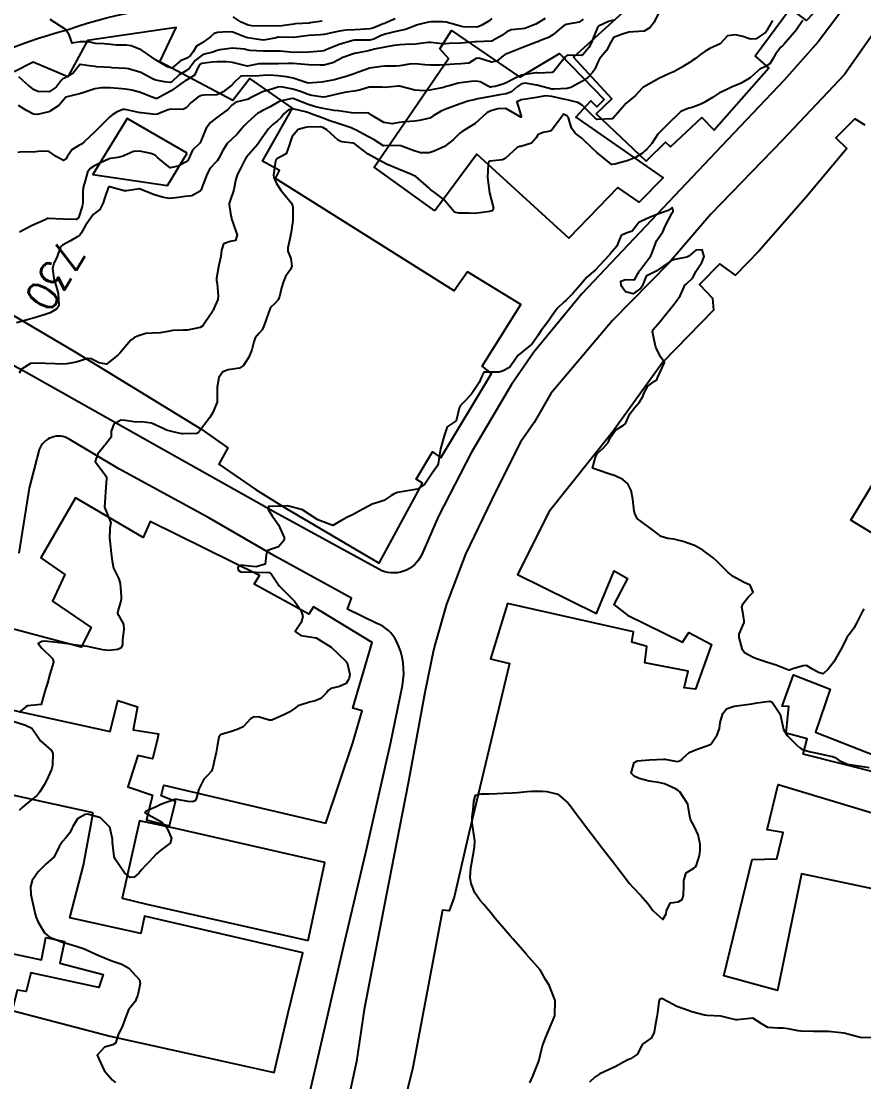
# Model space of a CAD drawing. Header units: metres. Extents: x 318500 to 325275, y 7408834 to 7428799.
# Drawn here: x 323290.4 to 323401, y 7419351.2 to 7419490.6 of the extents above; entities that cross this region are included whole.
import ezdxf
from ezdxf.enums import TextEntityAlignment as Align

# ---------------------------------------------------------------- set-up
doc = ezdxf.new("R2010")
doc.units = ezdxf.units.M
doc.header["$MEASUREMENT"] = 0
for name, color, linetype in [('Cotas', 45, 'Continuous'), ('Curvas de Nivel 1m', 11, 'Continuous'), ('Curvas de Nivel 5m', 15, 'Continuous'), ('Edificações', 30, 'Continuous'), ('Vias Primárias', 230, 'Continuous')]:
    doc.layers.add(name, color=color, linetype=linetype)
doc.styles.add('Style-STANDARD', font='STANDARD.shx')

msp = doc.modelspace()

# ---------------------------------------------------------------- linework, layer by layer
at = {"layer": 'Curvas de Nivel 1m', "flags": 128}
for points, elevation in [([(323364.2, 7419490.81), (323363.64, 7419490.41), (323362.19, 7419490.17), (323361.95, 7419490.11), (323361.58, 7419489.88), (323360.18, 7419488.74), (323359.65, 7419488.43), (323358.35, 7419487.92), (323358.22, 7419487.86), (323358.16, 7419487.84), (323358.05, 7419487.81), (323356.15, 7419487.07), (323354.62, 7419486.45), (323354.14, 7419486.26), (323353.95, 7419486.17), (323353.66, 7419485.98), (323352.84, 7419485.28), (323352.13, 7419485.18), (323350.48, 7419485.68), (323350.13, 7419485.66), (323349.15, 7419485.02), (323348.12, 7419484.96), (323347.28, 7419484.91), (323346.12, 7419484.81), (323345.42, 7419484.79), (323344.12, 7419484.79), (323343.41, 7419484.83), (323342.12, 7419484.94), (323341.36, 7419484.91), (323340.12, 7419484.69), (323339.64, 7419484.65), (323338.12, 7419484.64), (323337.69, 7419484.62), (323336.11, 7419484.39), (323335.98, 7419484.35), (323335.67, 7419484.22), (323334.55, 7419483.79), (323334.1, 7419483.64), (323333.06, 7419483.3), (323332.09, 7419483.01), (323331.51, 7419482.86), (323330.08, 7419482.58), (323329.84, 7419482.55), (323328.08, 7419482.42), (323327.96, 7419482.45), (323326.09, 7419483.07), (323325.21, 7419483.24), (323324.1, 7419483.38), (323323.03, 7419483.45), (323322.1, 7419483.41), (323321.17, 7419483.34), (323320.09, 7419483.38), (323319.22, 7419483.31), (323318.32, 7419482.45), (323318.22, 7419482.31), (323318.08, 7419482.2), (323316.89, 7419481.29), (323316.06, 7419480.86), (323314.41, 7419480.85), (323314.06, 7419480.81), (323313.86, 7419480.71), (323313.55, 7419480.52), (323312.69, 7419479.89), (323312.04, 7419479.16), (323311.61, 7419478.97), (323310.04, 7419478.99), (323309.7, 7419478.9), (323308.9, 7419478.58), (323308.29, 7419478.32), (323308.03, 7419478.31), (323306.13, 7419478.51), (323306.03, 7419478.52), (323305.61, 7419478.62), (323304.03, 7419478.94), (323303.74, 7419478.94), (323303, 7419478.66), (323302.4, 7419478.29), (323302.02, 7419477.98), (323301.35, 7419477.34), (323300.69, 7419476.68), (323300.35, 7419476.33), (323299.99, 7419475.97), (323298.67, 7419474.71), (323298.29, 7419474.4), (323297.97, 7419474.23), (323297.03, 7419473.67), (323296.43, 7419472.74), (323296.25, 7419472.44), (323295.94, 7419472.23), (323294.96, 7419472.76), (323293.96, 7419473.47), (323292.6, 7419473.43), (323291.96, 7419473.33), (323290.53, 7419473.4), (323289.96, 7419473.3)], 732), ([(323359.2, 7419490.91), (323358.2, 7419490.31), (323357.95, 7419490.17), (323357.39, 7419489.93), (323356.52, 7419489.61), (323356.18, 7419489.55), (323354.75, 7419489.41), (323354.18, 7419489.17), (323353.49, 7419488.67), (323352.32, 7419488), (323352.21, 7419487.95), (323352.16, 7419487.93), (323352.09, 7419487.93), (323350.16, 7419487.84), (323349.94, 7419487.82), (323348.16, 7419487.67), (323346.6, 7419487.63), (323346.16, 7419487.6), (323345.65, 7419487.58), (323344.16, 7419487.75), (323343.78, 7419487.74), (323342.15, 7419487.54), (323340.83, 7419487.48), (323340.15, 7419487.45), (323339.31, 7419487.34), (323338.15, 7419487.13), (323336.8, 7419486.86), (323336.14, 7419486.69), (323335.76, 7419486.61), (323334.14, 7419486.31), (323333.89, 7419486.24), (323332.61, 7419485.79), (323332.13, 7419485.52), (323331.32, 7419485.08), (323330.12, 7419484.78), (323329.65, 7419484.77), (323328.12, 7419484.84), (323327.58, 7419484.87), (323326.12, 7419484.99), (323325.47, 7419485.01), (323324.12, 7419484.97), (323323.54, 7419484.96), (323322.12, 7419484.97), (323321.59, 7419484.93), (323320.11, 7419484.66), (323319.87, 7419484.68), (323318.12, 7419485.11), (323317.39, 7419485.2), (323316.12, 7419485.2), (323315.45, 7419485.16), (323314.12, 7419484.99), (323313.81, 7419484.82), (323313.63, 7419484.51), (323313.14, 7419483.47), (323312.08, 7419482.81), (323311.9, 7419482.72), (323311.67, 7419482.54), (323310.07, 7419481.42), (323308.53, 7419480.58), (323308.23, 7419480.41), (323308.06, 7419480.39), (323307.44, 7419480.6), (323306.07, 7419481.17), (323304.93, 7419481.48), (323304.07, 7419481.62), (323303.12, 7419481.71), (323302.07, 7419481.78), (323300.94, 7419481.81), (323300.07, 7419481.66), (323298.49, 7419481.14), (323298.06, 7419481.02), (323296.95, 7419480.74), (323296.25, 7419480.56), (323296.05, 7419480.37), (323295.31, 7419479.49), (323294.23, 7419478.77), (323294.1, 7419478.7), (323294.03, 7419478.66), (323292.52, 7419478.29), (323292.02, 7419478.33), (323291.1, 7419478.81), (323290.04, 7419479.49)], 733), ([(323393.02, 7419490.65), (323392.22, 7419489.47), (323392.19, 7419489.43), (323390.53, 7419487.49), (323390.36, 7419487.31), (323390.16, 7419487.12), (323389.44, 7419486.22), (323389.06, 7419485.51), (323388.72, 7419484.93), (323388.13, 7419484.58), (323387.4, 7419484.25), (323386.59, 7419483.54), (323386.11, 7419483.1), (323384.93, 7419482.4), (323384.09, 7419482.06), (323383.75, 7419481.93), (323383.04, 7419481.59), (323382.39, 7419481.29), (323382.08, 7419481.12), (323381.16, 7419480.53), (323380.06, 7419479.87), (323379.91, 7419479.78), (323379.62, 7419479.64), (323378.49, 7419479.22), (323378.05, 7419479.11), (323377.03, 7419478.68), (323376.03, 7419477.74), (323376, 7419477.71), (323375.98, 7419477.68), (323374.01, 7419475.71), (323373.22, 7419474.49), (323372.54, 7419473.73), (323372.25, 7419473.46), (323371.97, 7419473.23), (323371.06, 7419472.65), (323369.96, 7419472.22), (323369.6, 7419472.12), (323368.33, 7419471.78), (323367.95, 7419471.7), (323367.88, 7419471.72), (323367.81, 7419471.79), (323365.97, 7419473.31), (323365.41, 7419473.83), (323364, 7419475.17), (323363.12, 7419475.85), (323362.64, 7419476.48), (323362.28, 7419477.87), (323362.03, 7419478.13), (323361.59, 7419478.32), (323361.28, 7419477.88), (323360.01, 7419476.17), (323359.84, 7419476.08), (323358.92, 7419475.91), (323358.26, 7419475.66), (323358, 7419475.22), (323357.39, 7419474.53), (323355.98, 7419474.1), (323355.84, 7419474.09), (323355.52, 7419473.96), (323353.96, 7419472.51), (323353.59, 7419472.35), (323351.95, 7419472.17), (323351.84, 7419472.12), (323351.77, 7419472), (323351.73, 7419471.78), (323351.61, 7419470), (323351.9, 7419468), (323352.39, 7419465.99), (323352.22, 7419465.64), (323351.87, 7419465.55), (323351.32, 7419465.47), (323349.86, 7419465.28), (323349.15, 7419465.32), (323347.86, 7419465.32), (323347.27, 7419465.47), (323346.77, 7419466.07), (323345.89, 7419467.13), (323344.6, 7419468.1), (323344.2, 7419468.4), (323343.91, 7419468.66), (323342.21, 7419470.13), (323341.92, 7419470.29), (323341.66, 7419470.4), (323339.93, 7419471.12), (323338.35, 7419471.78), (323337.95, 7419471.97), (323337.51, 7419472.19), (323335.96, 7419473.09), (323334.46, 7419474.23), (323334.18, 7419474.44), (323333.98, 7419474.52), (323332.43, 7419474.71), (323331.99, 7419474.93), (323330.51, 7419476.28), (323330, 7419476.58), (323329.63, 7419476.67), (323328, 7419476.62), (323327.73, 7419476.6), (323326.75, 7419476.34), (323325.99, 7419475.41), (323325.69, 7419474.65), (323325.61, 7419474.35), (323325.2, 7419473.12), (323323.95, 7419472.47), (323323.85, 7419472.37), (323323.79, 7419472.21), (323323.5, 7419470.38), (323323.56, 7419470.02), (323323.91, 7419469.24), (323324.47, 7419468.36), (323325.87, 7419466.63), (323326.03, 7419466.35), (323326.07, 7419466.15), (323326.04, 7419464.35), (323325.82, 7419462.81), (323325.74, 7419462.43), (323325.73, 7419462.35), (323325.4, 7419460.75), (323325.42, 7419460.35), (323325.78, 7419459.36), (323325.92, 7419458.35), (323325.76, 7419457.91), (323325.1, 7419457), (323324.85, 7419456.36), (323324.58, 7419455.51), (323324.29, 7419454.36), (323324.14, 7419453.93), (323323.7, 7419453.47), (323323.14, 7419452.93), (323322.89, 7419452.38), (323322.51, 7419451.22), (323322.22, 7419450.39), (323322.05, 7419450), (323321.65, 7419449.56), (323321.12, 7419448.92), (323320.95, 7419448.41), (323320.68, 7419447.35), (323320.3, 7419446.42), (323319.59, 7419445.3), (323319.06, 7419444.96), (323317.58, 7419444.73), (323316.87, 7419444.46), (323316.33, 7419443.71), (323316.11, 7419442.47), (323316.13, 7419441.88), (323316.1, 7419440.47), (323315.51, 7419439.04), (323315.14, 7419438.49), (323314.44, 7419437.54), (323313.65, 7419436.51), (323313.56, 7419436.41), (323313.47, 7419436.39), (323311.67, 7419436.32), (323311.47, 7419436.34), (323310.52, 7419436.54), (323309.47, 7419436.82), (323309.02, 7419437.02), (323307.49, 7419437.72), (323306.2, 7419437.89), (323305.49, 7419437.88), (323304.04, 7419438.08), (323303.49, 7419438.1), (323302.53, 7419437.61), (323302.22, 7419436.66), (323302.22, 7419435.9), (323301.44, 7419434.93), (323301.33, 7419434.79), (323301.25, 7419434.67), (323300.43, 7419433.68), (323300.12, 7419432.68), (323301.39, 7419430.96), (323301.57, 7419430.67), (323301.59, 7419430.46), (323301.46, 7419428.67), (323301.34, 7419426.67), (323302.14, 7419424.65), (323302.03, 7419423.92), (323301.97, 7419422.65), (323302.07, 7419421.85), (323302.21, 7419420.65), (323302.32, 7419419.57), (323302.5, 7419418.65), (323303.21, 7419417.25), (323303.38, 7419416.64), (323303.5, 7419414.96), (323303.52, 7419414.63), (323303.48, 7419414.33), (323303.16, 7419413.31), (323303.04, 7419412.75), (323303.07, 7419412.64), (323303.15, 7419412.48), (323303.82, 7419411.32), (323303.86, 7419410.63), (323303.71, 7419409.24), (323303.71, 7419408.63), (323303.53, 7419408.2), (323303.09, 7419407.98), (323301.88, 7419407.86), (323301.09, 7419407.93), (323299.47, 7419408.3), (323299.1, 7419408.38), (323297.22, 7419408.59), (323297.1, 7419408.62), (323296.48, 7419408.73), (323295.1, 7419408.91), (323293.42, 7419409.08), (323293.1, 7419409.05), (323292.6, 7419408.78), (323293.09, 7419408.17), (323294.54, 7419406.75), (323294.64, 7419406.32), (323294.16, 7419404.75), (323293.82, 7419403.55), (323293.59, 7419402.76), (323293.46, 7419402.32), (323292.99, 7419400.77), (323291.22, 7419400.56), (323290.98, 7419400.44), (323290.08, 7419399.7)], 728), ([(323352.2, 7419490.92), (323351.69, 7419490.52), (323350.89, 7419490.02), (323350.41, 7419489.8), (323350.19, 7419489.77), (323348.44, 7419489.8), (323348.19, 7419489.84), (323347.45, 7419490.07), (323346.2, 7419490.41), (323345.82, 7419490.47), (323344.2, 7419490.47), (323343.87, 7419490.44), (323342.6, 7419490.13), (323342.29, 7419490.04), (323342.19, 7419490), (323340.86, 7419489.48), (323340.18, 7419489.31), (323339.25, 7419489.1), (323338.17, 7419488.86), (323337.67, 7419488.69), (323336.68, 7419488.21), (323336.16, 7419488.08), (323334.32, 7419488.07), (323334.16, 7419488.07), (323333.93, 7419488.01), (323332.15, 7419487.49), (323330.75, 7419486.9), (323330.14, 7419486.66), (323329.84, 7419486.6), (323328.14, 7419486.48), (323326.25, 7419486.46), (323326.14, 7419486.46), (323324.38, 7419486.62), (323324.14, 7419486.62), (323323.92, 7419486.61), (323322.14, 7419486.63), (323320.41, 7419486.69), (323320.14, 7419486.75), (323319.69, 7419486.89), (323318.15, 7419487), (323316.46, 7419486.79), (323316.14, 7419486.7), (323315.56, 7419486.49), (323314.44, 7419486.2), (323314.13, 7419486.07), (323313.24, 7419485.4), (323312.56, 7419484.53), (323312.38, 7419484.26), (323312.1, 7419484.07), (323311.14, 7419483.5), (323310.13, 7419482.56), (323310.08, 7419482.52), (323310.01, 7419482.49), (323309.21, 7419482.57), (323308.08, 7419482.79), (323307.72, 7419482.95), (323306.1, 7419483.8), (323304.46, 7419484.28), (323304.11, 7419484.32), (323302.33, 7419484.44), (323302.11, 7419484.46), (323300.22, 7419484.57), (323300.11, 7419484.59), (323299.29, 7419484.7), (323298.11, 7419484.85), (323298.03, 7419484.81), (323297.98, 7419484.72), (323297.16, 7419483.67), (323296.08, 7419483.08), (323295.86, 7419482.98), (323295.65, 7419482.75), (323294.96, 7419481.87), (323294.06, 7419481.25), (323292.58, 7419481.3), (323292.07, 7419481.55), (323291.35, 7419482.09), (323290.55, 7419482.82), (323290.09, 7419483.22)], 734), ([(323389.07, 7419490.65), (323388.38, 7419489.52), (323388.33, 7419489.38), (323388.19, 7419489.11), (323386.89, 7419488.25), (323386.18, 7419488.18), (323385.14, 7419488.53), (323384.18, 7419488.74), (323383.16, 7419488.61), (323382.17, 7419487.6), (323380.8, 7419486.98), (323380.15, 7419486.57), (323379.61, 7419486.18), (323378.92, 7419485.65), (323378.46, 7419485.33), (323378.13, 7419485.13), (323377.24, 7419484.56), (323376.11, 7419483.92), (323375.95, 7419483.85), (323375.54, 7419483.69), (323374.1, 7419483.01), (323372.42, 7419482.06), (323372.09, 7419481.88), (323372, 7419481.83), (323371.92, 7419481.74), (323371.04, 7419480.79), (323370.06, 7419479.97), (323369.95, 7419479.87), (323369.84, 7419479.76), (323369.02, 7419478.8), (323368.14, 7419477.79), (323368.03, 7419477.73), (323367.96, 7419477.72), (323366.03, 7419477.65), (323365.77, 7419477.82), (323364.06, 7419479.54), (323363.5, 7419479.85), (323362.07, 7419480.23), (323361.62, 7419480.32), (323360.07, 7419480.67), (323359.24, 7419480.74), (323358.07, 7419480.54), (323357.54, 7419480.46), (323356.06, 7419480.21), (323355.86, 7419480.15), (323355.46, 7419479.96), (323356.03, 7419478.07), (323356.05, 7419477.95), (323356.03, 7419477.93), (323356.01, 7419477.93), (323355.98, 7419477.95), (323354.05, 7419479.07), (323353, 7419479.04), (323352.04, 7419478.77), (323351.53, 7419478.52), (323351, 7419478.02), (323350.02, 7419477.13), (323348.29, 7419476.06), (323348, 7419475.83), (323347.11, 7419474.95), (323345.98, 7419474.08), (323344.61, 7419473.46), (323343.97, 7419473.27), (323342.84, 7419473.26), (323341.97, 7419473.51), (323340.24, 7419474.16), (323339.98, 7419474.21), (323337.98, 7419474.19), (323336.76, 7419474.98), (323335.99, 7419475.34), (323335.41, 7419475.65), (323334.39, 7419476.24), (323334, 7419476.42), (323333.72, 7419476.52), (323332.01, 7419477.09), (323330.79, 7419477.51), (323330.02, 7419477.81), (323328.69, 7419478.31), (323328.03, 7419478.54), (323327.72, 7419478.64), (323326.04, 7419479.02), (323325.47, 7419478.92), (323324.86, 7419478.36), (323324.51, 7419477.88), (323324.02, 7419477.42), (323323.41, 7419476.97), (323322.85, 7419476.39), (323321.99, 7419475.16), (323321.44, 7419474.41), (323319.95, 7419472.62), (323319.87, 7419472.52), (323319.81, 7419472.43), (323319.18, 7419471.19), (323318.81, 7419470.44), (323318.57, 7419469.79), (323318.29, 7419468.45), (323318.23, 7419468.11), (323317.88, 7419467.1), (323317.71, 7419466.61), (323317.7, 7419466.45), (323317.85, 7419465.28), (323318.04, 7419464.45), (323318.17, 7419464.12), (323318.73, 7419462.44), (323318.51, 7419461.74), (323317.81, 7419461.6), (323316.97, 7419461.29), (323316.67, 7419460.47), (323316.6, 7419459.64), (323316.35, 7419458.47), (323316.04, 7419456.77), (323316.05, 7419456.48), (323316.13, 7419456.08), (323316.27, 7419454.47), (323316.22, 7419453.96), (323315.68, 7419452.79), (323315.58, 7419452.58), (323315.52, 7419452.48), (323315.32, 7419452.13), (323314.26, 7419450.5), (323313.87, 7419450.29), (323313.66, 7419450.24), (323312.21, 7419449.97), (323311.65, 7419449.93), (323310.31, 7419449.89), (323309.65, 7419449.78), (323308.62, 7419449.6), (323307.64, 7419449.56), (323306.75, 7419449.49), (323305.64, 7419449.16), (323305.26, 7419448.99), (323304.8, 7419448.62), (323304.24, 7419448.01), (323303.61, 7419447.24), (323303.33, 7419446.92), (323303.07, 7419446.65), (323301.59, 7419445.48), (323300.61, 7419445.66), (323299.59, 7419446.19), (323299.12, 7419446.22), (323297.59, 7419445.76), (323296.36, 7419445.51), (323295.59, 7419445.47), (323294.83, 7419445.52), (323293.59, 7419445.57), (323292.43, 7419445.63), (323291.59, 7419445.56), (323290.42, 7419444.82), (323290.1, 7419444.29)], 729), ([(323368.2, 7419490.68), (323367.49, 7419490.51), (323366.19, 7419489.88), (323366.15, 7419489.86), (323366.12, 7419489.82), (323365.55, 7419488.45), (323365.31, 7419487.83), (323364.91, 7419487.08), (323364.14, 7419486.14), (323363.95, 7419486.04), (323362.14, 7419486.08), (323362, 7419486.01), (323361.87, 7419485.87), (323361.09, 7419484.92), (323360.29, 7419483.9), (323360.11, 7419483.81), (323358.31, 7419483.72), (323358.11, 7419483.75), (323357.96, 7419483.77), (323356.1, 7419483.45), (323355.17, 7419483.03), (323354.09, 7419482.45), (323353.75, 7419482.33), (323352.63, 7419481.99), (323352.18, 7419481.91), (323352.09, 7419481.89), (323351.97, 7419481.89), (323351.72, 7419482.01), (323350.65, 7419482.58), (323350.09, 7419482.67), (323349.49, 7419482.64), (323348.09, 7419482.46), (323347.75, 7419482.4), (323346.58, 7419482.07), (323346.2, 7419481.96), (323346.08, 7419481.92), (323345.85, 7419481.86), (323344.07, 7419481.48), (323343.34, 7419481.39), (323342.07, 7419481.48), (323340.25, 7419481.99), (323340.08, 7419482.03), (323339.94, 7419482.02), (323338.08, 7419481.86), (323337.76, 7419481.87), (323336.08, 7419481.88), (323334.8, 7419481.51), (323334.07, 7419481.37), (323333.04, 7419481.22), (323332.07, 7419481), (323330.38, 7419480.61), (323330.06, 7419480.59), (323328.55, 7419480.8), (323328.07, 7419480.92), (323327.05, 7419481.31), (323326.07, 7419481.62), (323324.52, 7419481.92), (323324.08, 7419481.88), (323323.32, 7419481.63), (323322.07, 7419481.25), (323320.41, 7419480.42), (323320.18, 7419480.31), (323320.06, 7419480.26), (323318.59, 7419479.91), (323318.05, 7419479.5), (323317.54, 7419478.96), (323316.88, 7419478.47), (323316.37, 7419478.13), (323316.02, 7419477.87), (323315.25, 7419477.25), (323314.69, 7419476.5), (323313.98, 7419474.78), (323313.91, 7419474.58), (323313.85, 7419474.51), (323312.9, 7419473.59), (323312.39, 7419472.53), (323312.25, 7419472.23), (323311.94, 7419472.01), (323310.99, 7419471.49), (323309.93, 7419471.28), (323308.32, 7419472.58), (323307.96, 7419472.93), (323307.39, 7419473.17), (323305.96, 7419473.46), (323305.15, 7419473.44), (323303.95, 7419472.89), (323303.78, 7419472.82), (323303.07, 7419472.65), (323302.11, 7419472.51), (323301.95, 7419472.46), (323300.73, 7419471.89), (323299.93, 7419471.5), (323299.45, 7419471.18), (323299.1, 7419470.7), (323298.77, 7419469.57), (323298.54, 7419468.71), (323298.48, 7419468.12), (323298.48, 7419466.71), (323298.38, 7419466.2), (323297.92, 7419464.72), (323297.84, 7419464.61), (323297.62, 7419464.5), (323295.84, 7419464.53), (323293.97, 7419464.63), (323293.84, 7419464.62), (323293.52, 7419464.46), (323291.83, 7419463.72), (323290.15, 7419462.82)], 731), ([(323329.93, 7419490.57), (323328.34, 7419490.32), (323328.21, 7419490.3), (323328.19, 7419490.3), (323326.35, 7419490.19), (323326.19, 7419490.17), (323324.62, 7419489.94), (323324.18, 7419489.92), (323322.64, 7419489.94), (323322.18, 7419489.92), (323320.68, 7419489.93), (323320.18, 7419490.03), (323319.26, 7419490.44), (323318.2, 7419491.11)], 736), ([(323401.04, 7419413.33), (323400.87, 7419413.02), (323400.05, 7419411.35), (323399.73, 7419410.77), (323399.14, 7419410.01), (323398.87, 7419409.63), (323398.74, 7419409.37), (323398.19, 7419408.3), (323397.67, 7419407.38), (323397.09, 7419406.37), (323396.67, 7419405.8), (323396.36, 7419405.4), (323395.69, 7419404.78), (323395.07, 7419404.96), (323394.32, 7419405.42), (323393.51, 7419405.86), (323393.08, 7419405.85), (323391.7, 7419405.46), (323391.26, 7419405.28), (323391.08, 7419405.29), (323390.61, 7419405.47), (323389.51, 7419405.91), (323389.09, 7419406.06), (323388.01, 7419406.42), (323387.09, 7419406.72), (323386.49, 7419406.93), (323385.38, 7419407.55), (323385.11, 7419407.95), (323384.69, 7419409.55), (323384.69, 7419410), (323385.15, 7419411.13), (323385.31, 7419411.55), (323385.34, 7419411.74), (323385.17, 7419412.89), (323385.04, 7419413.55), (323385.05, 7419413.69), (323385.19, 7419414.03), (323385.86, 7419414.88), (323386.51, 7419415.53), (323386.12, 7419416.44), (323385.22, 7419416.82), (323383.87, 7419417.56), (323383.24, 7419418.09), (323381.73, 7419419.59), (323381.27, 7419420.01), (323379.88, 7419421.03), (323379.29, 7419421.4), (323378.81, 7419421.63), (323377.3, 7419422.19), (323376.11, 7419422.48), (323375.3, 7419422.59), (323374.45, 7419422.84), (323373.31, 7419423.71), (323371.33, 7419425.15), (323371.01, 7419425.73), (323370.9, 7419426.18), (323370.69, 7419427.74), (323370.51, 7419428.87), (323370.06, 7419429.75), (323369.4, 7419430.34), (323368.38, 7419430.8), (323367.41, 7419431.12), (323365.42, 7419431.81), (323365.86, 7419433.39), (323366.08, 7419433.8), (323366.79, 7419434.46), (323367.46, 7419435.18), (323367.75, 7419435.79), (323368.44, 7419436.82), (323369.5, 7419437.46), (323369.67, 7419437.58), (323369.79, 7419437.76), (323370.33, 7419438.94), (323370.93, 7419439.74), (323371.54, 7419440.46), (323372.03, 7419441.24), (323372.2, 7419441.72), (323372.67, 7419442.61), (323373.57, 7419443.23), (323373.84, 7419443.44), (323373.96, 7419443.7), (323374.46, 7419444.83), (323374.87, 7419445.69), (323374.35, 7419446.43), (323373.71, 7419447.71), (323373.64, 7419448.05), (323373.31, 7419449.72), (323373.36, 7419450.02), (323373.67, 7419450.38), (323374.31, 7419451.08), (323374.8, 7419451.69), (323375.7, 7419452.84), (323376.08, 7419453.31), (323376.37, 7419453.67), (323376.91, 7419454.48), (323377.46, 7419455.66), (323377.54, 7419455.87), (323377.75, 7419456.02), (323378.57, 7419456.84), (323379, 7419457.64), (323379.78, 7419458.86), (323380.08, 7419459.63), (323379.8, 7419460.52), (323378.96, 7419460.48), (323378.06, 7419459.66), (323377.79, 7419459.53), (323376.21, 7419459.25), (323375.78, 7419459.09), (323373.77, 7419457.71), (323372.44, 7419457.05), (323371.94, 7419455.74), (323371.86, 7419455.61), (323371.74, 7419455.47), (323370.74, 7419454.73), (323369.73, 7419454.98), (323369.17, 7419455.77), (323369.15, 7419456.37), (323369.75, 7419456.62), (323370.94, 7419456.56), (323371.59, 7419457.74), (323371.66, 7419457.85), (323371.77, 7419457.97), (323373.05, 7419459.72), (323373.29, 7419460.23), (323373.82, 7419461.71), (323374.64, 7419462.89), (323375, 7419463.69), (323375.87, 7419465.37), (323375.99, 7419465.56), (323376.01, 7419465.68), (323375.88, 7419466.05), (323375.65, 7419465.9), (323375.34, 7419465.69), (323373.86, 7419465.17), (323372.89, 7419464.76), (323371.86, 7419464.29), (323371.51, 7419464.09), (323371.23, 7419463.75), (323370.61, 7419462.98), (323369.83, 7419462.7), (323369.19, 7419462.41), (323368.93, 7419461.77), (323368.6, 7419460.98), (323367.79, 7419460.02), (323367.69, 7419459.89), (323367.61, 7419459.79), (323365.77, 7419457.82), (323364.68, 7419456.91), (323363.74, 7419455.84), (323362.82, 7419454.76), (323361.96, 7419453.87), (323361.71, 7419453.66), (323360.77, 7419452.81), (323360.11, 7419451.89), (323359.95, 7419451.62), (323359.68, 7419451.23), (323359.11, 7419450.46), (323358.69, 7419449.9), (323358.27, 7419449.3), (323357.64, 7419448.35), (323357.44, 7419448.11), (323357.24, 7419447.93), (323355.62, 7419446.63), (323355.33, 7419446.24), (323355.17, 7419445.95), (323354.52, 7419445.04), (323353.59, 7419444.56), (323353.11, 7419444.45), (323351.59, 7419444.41), (323351.14, 7419444.45), (323350.93, 7419444.01), (323350.51, 7419443.07), (323349.83, 7419442.03), (323349.55, 7419441.61), (323348.8, 7419440.78), (323348.09, 7419440.04), (323347.89, 7419439.68), (323347.5, 7419438.05), (323346.32, 7419437.23), (323345.95, 7419436.07), (323345.45, 7419434.36), (323345.4, 7419434.08), (323345.14, 7419432.37), (323345.03, 7419432.09), (323344.36, 7419431.14), (323343.66, 7419430.11), (323343.39, 7419429.69), (323342.45, 7419429.05), (323341.38, 7419428.86), (323339.82, 7419428.6), (323339.37, 7419428.43), (323338.94, 7419428.17), (323337.99, 7419427.56), (323337.36, 7419427.36), (323336.48, 7419427.08), (323335.34, 7419426.49), (323335.16, 7419426.4), (323334.84, 7419426.22), (323333.88, 7419425.69), (323333.33, 7419425.41), (323332.56, 7419425.01), (323331.31, 7419424.27), (323329.32, 7419425.02), (323327.34, 7419426.32), (323325.35, 7419426.86), (323324.86, 7419426.84), (323323.35, 7419426.79), (323322.92, 7419426.8), (323322.81, 7419426.38), (323323.33, 7419425.54), (323324.19, 7419424.36), (323324.94, 7419422.71), (323324.94, 7419422.35), (323324.17, 7419421.46), (323323.27, 7419421.17), (323322.7, 7419420.94), (323322.56, 7419420.38), (323322.43, 7419419.19), (323321.24, 7419418.83), (323320.76, 7419418.88), (323319.24, 7419419.05), (323318.85, 7419418.82), (323318.89, 7419418.43), (323319.23, 7419418.17), (323320.95, 7419418.13), (323321.23, 7419418.14), (323322.94, 7419418.09), (323323.23, 7419417.91), (323324.28, 7419416.36), (323325.2, 7419415.45), (323326.28, 7419414.33), (323327.16, 7419413.06), (323327.36, 7419412.32), (323327.14, 7419411.53), (323326.38, 7419410.33), (323327.12, 7419409.84), (323327.71, 7419409.72), (323329.12, 7419409.51), (323331.1, 7419408.27), (323333.07, 7419406.41), (323333.19, 7419406.24), (323333.53, 7419404.71), (323333.44, 7419404.23), (323333.33, 7419403.95), (323333.04, 7419403.51), (323332.18, 7419403.11), (323331.03, 7419402.84), (323330.69, 7419402.61), (323330.49, 7419402.28), (323329.75, 7419401.54), (323329, 7419401.24), (323328.24, 7419401.07), (323327, 7419400.68), (323326.73, 7419400.58), (323326.42, 7419400.33), (323325.57, 7419399.75), (323324.98, 7419399.45), (323323.3, 7419398.69), (323322.97, 7419398.68), (323321.7, 7419399.11), (323320.98, 7419399.13), (323320.49, 7419398.89), (323320.07, 7419398.41), (323319.53, 7419397.84), (323318.96, 7419397.55), (323318.13, 7419397.25), (323316.95, 7419396.92), (323316.6, 7419396.8), (323316.34, 7419396.46), (323316.14, 7419395.25), (323315.99, 7419394.46), (323315.72, 7419393.29), (323315.56, 7419392.47), (323315.37, 7419391.99), (323314.88, 7419391.48), (323314.39, 7419390.96), (323314.13, 7419390.49), (323313.72, 7419389.62), (323313.4, 7419388.49), (323313.22, 7419388.11), (323312.82, 7419387.98), (323312.3, 7419387.99), (323310.83, 7419388.25), (323310.54, 7419388.25), (323308.82, 7419387.64), (323308.1, 7419387.29), (323306.81, 7419386.73), (323306.64, 7419386.58), (323306.81, 7419386.45), (323307.06, 7419386.32), (323308.79, 7419385.35), (323309.53, 7419384.55), (323310.12, 7419383.18), (323309.93, 7419382.54), (323308.74, 7419381.63), (323308.16, 7419381.14), (323307.65, 7419380.57), (323307.21, 7419380.09), (323306.72, 7419379.58), (323306.23, 7419379.06), (323305.82, 7419378.59), (323305.23, 7419378.06), (323304.69, 7419378.04), (323303.96, 7419378.62), (323302.73, 7419380.41), (323302.63, 7419380.64), (323302.6, 7419380.78), (323302.36, 7419382.64), (323302.36, 7419383.04), (323302.04, 7419384.65), (323300.8, 7419385.85), (323299.14, 7419386.35), (323298.8, 7419386.31), (323297.79, 7419385.71), (323297.15, 7419384.71), (323297.04, 7419384.45), (323296.77, 7419383.91), (323296.24, 7419383.24), (323295.8, 7419382.73), (323295.38, 7419382.1), (323294.73, 7419380.74), (323293.67, 7419379.8), (323292.7, 7419378.87), (323292.65, 7419378.83), (323292.6, 7419378.77), (323291.84, 7419377.63), (323291.59, 7419376.79), (323291.67, 7419375.8), (323291.87, 7419374.78), (323292.2, 7419373.2), (323292.34, 7419372.77), (323292.61, 7419372.16), (323293.45, 7419370.76), (323294.06, 7419370.22), (323294.58, 7419369.99), (323295.79, 7419369.52), (323296.58, 7419369.29), (323297.05, 7419369.19), (323298.57, 7419368.69), (323300.56, 7419367.76), (323302.05, 7419367.15), (323302.55, 7419366.98), (323303.61, 7419366.62), (323304.53, 7419366.1), (323305.91, 7419364.59), (323306.02, 7419364.11), (323305.69, 7419362.59), (323305.35, 7419361.72), (323304.46, 7419360.61), (323303.91, 7419359.15), (323303.72, 7419358.62), (323303.14, 7419357.35), (323302.88, 7419356.63), (323302.77, 7419356.27), (323302.4, 7419356.03), (323301.33, 7419355.72), (323300.38, 7419354.66), (323301.26, 7419352.65), (323302.34, 7419351.44), (323302.79, 7419351.08)], 727), ([(323357.2, 7419351.05), (323357.56, 7419351.9), (323358.38, 7419353.89), (323358.74, 7419355.55), (323358.84, 7419355.88), (323359.28, 7419357.02), (323359.64, 7419357.87), (323360.46, 7419359.86), (323360.49, 7419361.86), (323359.71, 7419363.87), (323359.26, 7419364.61), (323358.54, 7419365.89), (323356.76, 7419367.92), (323356.67, 7419368.02), (323356.57, 7419368.12), (323354.97, 7419369.94), (323354.6, 7419370.37), (323353.21, 7419371.96), (323352.93, 7419372.27), (323352.63, 7419372.64), (323352.04, 7419373.38), (323351.55, 7419373.99), (323351.13, 7419374.47), (323350.66, 7419375), (323349.95, 7419376.01), (323349.46, 7419377.24), (323349.34, 7419378.01), (323349.42, 7419379.31), (323349.55, 7419380.01), (323349.74, 7419381.01), (323349.92, 7419382.01), (323349.94, 7419382.83), (323349.77, 7419384.01), (323349.59, 7419385.22), (323349.6, 7419386.01), (323349.74, 7419386.93), (323349.81, 7419388.02), (323350.03, 7419388.82), (323350.85, 7419389.03), (323351.83, 7419389), (323352.85, 7419389.04), (323353.72, 7419389.09), (323354.85, 7419389.15), (323355.58, 7419389.21), (323356.85, 7419389.34), (323357.38, 7419389.38), (323358.85, 7419389.37), (323359.41, 7419389.33), (323360.85, 7419388.95), (323362.16, 7419387.85), (323362.46, 7419387.48), (323362.82, 7419387), (323363.32, 7419386.33), (323363.7, 7419385.83), (323364.79, 7419384.38), (323365.23, 7419383.81), (323366.76, 7419381.79), (323368.33, 7419379.77), (323368.72, 7419379.26), (323369.88, 7419377.74), (323370.24, 7419377.28), (323370.69, 7419376.77), (323371.7, 7419375.72), (323372.66, 7419374.59), (323373.33, 7419373.7), (323374.63, 7419372.49), (323375.08, 7419373.23), (323375.13, 7419373.67), (323375.65, 7419374.68), (323376.67, 7419374.83), (323377.2, 7419375.12), (323377.34, 7419375.64), (323377.4, 7419376.94), (323377.42, 7419377.64), (323377.73, 7419378.62), (323378.72, 7419379.24), (323378.95, 7419379.4), (323379.06, 7419379.63), (323379.46, 7419380.91), (323379.57, 7419381.62), (323379.54, 7419382.39), (323379.28, 7419383.62), (323378.8, 7419384.67), (323378.27, 7419385.64), (323378.15, 7419386.31), (323377.92, 7419387.64), (323376.86, 7419389.29), (323376.66, 7419389.46), (323376.3, 7419389.66), (323374.87, 7419390.33), (323374.07, 7419390.49), (323372.87, 7419390.67), (323371.55, 7419391.05), (323370.88, 7419391.32), (323370.5, 7419391.74), (323370.9, 7419393.12), (323371.27, 7419393.36), (323372.91, 7419393.5), (323374.78, 7419393.56), (323374.91, 7419393.55), (323376.54, 7419393.28), (323376.92, 7419393.34), (323377.09, 7419393.48), (323377.23, 7419393.65), (323378.12, 7419394.44), (323378.93, 7419394.81), (323380.77, 7419395.44), (323380.94, 7419395.53), (323381.01, 7419395.6), (323381.79, 7419396.76), (323382.07, 7419397.58), (323382.19, 7419398.38), (323382.54, 7419399.58), (323383.01, 7419400.2), (323384.02, 7419400.55), (323385.01, 7419400.67), (323386.35, 7419400.86), (323387.01, 7419400.96), (323388.7, 7419401.18), (323389.02, 7419401.05), (323390.07, 7419399.48), (323390.38, 7419398.08), (323390.49, 7419397.47), (323390.96, 7419396.67), (323392.19, 7419395.45), (323392.58, 7419395.09), (323392.93, 7419394.84), (323394.02, 7419394.52), (323394.93, 7419394.34), (323396.28, 7419394.04), (323396.93, 7419393.94), (323397.3, 7419393.77), (323397.81, 7419393.38), (323398.91, 7419392.92), (323399.46, 7419392.81), (323400.91, 7419392.59), (323401.76, 7419392.47)], 727), ([(323289.15, 7419398.63), (323290.95, 7419398.03), (323291.8, 7419397.64), (323292.41, 7419396.78), (323292.93, 7419396), (323294.32, 7419394.75), (323294.53, 7419394.37), (323294.51, 7419392.75), (323294.37, 7419392.23), (323293.7, 7419390.76), (323293.42, 7419390.19), (323292.84, 7419389.26), (323292.62, 7419388.99), (323292.42, 7419388.78), (323290.82, 7419387.47), (323290.45, 7419387.16), (323290.14, 7419386.81)], 728), ([(323402.44, 7419357), (323400.8, 7419356.96), (323400.44, 7419357.03), (323399.25, 7419357.35), (323398.62, 7419357.54), (323398.44, 7419357.58), (323396.81, 7419357.75), (323396.44, 7419357.77), (323396.06, 7419357.77), (323394.44, 7419357.79), (323392.82, 7419357.81), (323392.44, 7419357.86), (323391.11, 7419358.12), (323390.45, 7419358.2), (323389.73, 7419358.2), (323388.45, 7419358.32), (323387.68, 7419358.73), (323386.46, 7419359.52), (323384.46, 7419359.3), (323384.22, 7419359.31), (323383.12, 7419359.56), (323382.46, 7419359.74), (323382.25, 7419359.79), (323380.46, 7419359.9), (323380.14, 7419359.93), (323378.47, 7419360.36), (323377.36, 7419360.75), (323376.48, 7419361.05), (323375.33, 7419361.67), (323374.5, 7419362.14), (323374.19, 7419361.99), (323374.1, 7419361.68), (323373.93, 7419360.22), (323373.85, 7419359.69), (323373.62, 7419358.52), (323373.49, 7419357.69), (323373.18, 7419356.94), (323372.42, 7419356.44), (323371.99, 7419356.13), (323371.74, 7419355.71), (323371.3, 7419354.81), (323370.39, 7419354.18), (323370.07, 7419354.05), (323369.49, 7419353.74), (323368.37, 7419353.15), (323367.44, 7419352.7), (323366.36, 7419352.24), (323365.7, 7419351.79), (323365.02, 7419351.13)], 727)]:
    msp.add_lwpolyline(points, dxfattribs=dict(at, elevation=elevation))
at = {"layer": 'Curvas de Nivel 5m', "flags": 128}
for points, elevation in [([(323374.13, 7419491.71), (323373.51, 7419490.42), (323372.97, 7419489.73), (323372.19, 7419489.25), (323370.79, 7419489.15), (323370.18, 7419489.09), (323369.21, 7419488.8), (323368.18, 7419488.39), (323367.84, 7419487.79), (323367.24, 7419486.71), (323366.49, 7419485.81), (323366.34, 7419485.61), (323366.13, 7419485.15), (323365.7, 7419484.24), (323365.42, 7419483.83), (323364.79, 7419483.15), (323364.1, 7419482.67), (323362.57, 7419481.86), (323362.22, 7419481.74), (323362.09, 7419481.72), (323360.38, 7419481.6), (323360.09, 7419481.63), (323358.93, 7419481.91), (323358.09, 7419482.13), (323356.57, 7419482.42), (323356.09, 7419482.34), (323355.56, 7419481.96), (323354.79, 7419481.26), (323354.08, 7419481.01), (323353.18, 7419480.88), (323352.07, 7419480.66), (323350.37, 7419480.33), (323350.06, 7419480.28), (323349.02, 7419480.05), (323348.31, 7419479.8), (323348.05, 7419479.7), (323346.87, 7419479.24), (323346.04, 7419478.94), (323345.45, 7419478.68), (323344.5, 7419478.1), (323344.22, 7419477.91), (323344.03, 7419477.82), (323342.66, 7419477.49), (323342.02, 7419477.41), (323340.85, 7419477.32), (323340.02, 7419477.22), (323339.11, 7419477.08), (323338.02, 7419477.26), (323336.38, 7419478.21), (323336.03, 7419478.45), (323335.73, 7419478.53), (323334.03, 7419478.48), (323333.78, 7419478.49), (323332.04, 7419478.76), (323331.49, 7419478.83), (323330.04, 7419479.09), (323329.03, 7419479.32), (323328.05, 7419479.62), (323326.19, 7419480.35), (323326.1, 7419480.39), (323326.06, 7419480.4), (323326.01, 7419480.4), (323325.73, 7419480.35), (323324.39, 7419480.03), (323324.05, 7419479.88), (323323.1, 7419479.32), (323322.04, 7419478.78), (323321.79, 7419478.65), (323321.43, 7419478.41), (323320.67, 7419477.77), (323320.01, 7419477.15), (323319.65, 7419476.79), (323319.36, 7419476.44), (323318.74, 7419475.7), (323317.99, 7419474.99), (323317.45, 7419474.46), (323316.85, 7419473.58), (323316.29, 7419472.47), (323316.16, 7419472.26), (323315.94, 7419472.01), (323315.19, 7419471.23), (323314.81, 7419470.5), (323314.17, 7419468.77), (323314.08, 7419468.51), (323314.03, 7419468.38), (323313.9, 7419468.2), (323312.8, 7419467.61), (323311.88, 7419467.5), (323311.04, 7419467.38), (323309.88, 7419467.27), (323309.08, 7419467.37), (323307.89, 7419467.73), (323306.03, 7419468.48), (323305.9, 7419468.51), (323304.26, 7419468.27), (323303.89, 7419468.27), (323302.48, 7419468.66), (323302.01, 7419468.78), (323301.9, 7419468.78), (323301.83, 7419468.74), (323301.79, 7419468.67), (323301.31, 7419467.24), (323301.16, 7419466.68), (323300.73, 7419465.81), (323299.85, 7419465.17), (323299.64, 7419464.9), (323299.51, 7419464.69), (323298.81, 7419463.69), (323298.25, 7419462.71), (323298.08, 7419462.45), (323297.81, 7419462.26), (323296.86, 7419461.68), (323295.8, 7419461.12), (323295.58, 7419460.96), (323295.49, 7419460.75), (323295.05, 7419459.48), (323294.65, 7419458.76), (323294.48, 7419458.04), (323294.67, 7419456.76), (323295.05, 7419455.43), (323295.22, 7419454.75), (323295.31, 7419453.13), (323295.08, 7419452.76), (323294.2, 7419452.24), (323293.67, 7419452.04), (323292.59, 7419451.71), (323291.67, 7419451.43), (323289.76, 7419450.93)], 730), ([(323339.51, 7419490.86), (323338.19, 7419490.29), (323338.12, 7419490.26), (323337.94, 7419490.19), (323336.69, 7419489.7), (323336.18, 7419489.55), (323334.96, 7419489.45), (323334.18, 7419489.44), (323333.07, 7419489.36), (323332.17, 7419489.23), (323331.37, 7419489.08), (323330.17, 7419488.82), (323329.71, 7419488.76), (323328.17, 7419488.68), (323327.84, 7419488.65), (323326.16, 7419488.4), (323326.11, 7419488.4), (323324.16, 7419488.44), (323324.11, 7419488.44), (323323.86, 7419488.38), (323322.46, 7419488.09), (323322.16, 7419488.07), (323321.85, 7419488.09), (323320.16, 7419488.35), (323319.92, 7419488.43), (323318.17, 7419489.1), (323317.46, 7419489.17), (323316.17, 7419489.07), (323315.71, 7419488.95), (323315.25, 7419488.49), (323314.15, 7419487.73), (323313.4, 7419487.27), (323312.97, 7419486.52), (323312.62, 7419486.04), (323312.13, 7419485.69), (323311.31, 7419485.35), (323310.39, 7419484.56), (323310.24, 7419484.43), (323310.11, 7419484.38), (323309.58, 7419484.57), (323308.12, 7419485.45), (323306.39, 7419486.61), (323306.14, 7419486.77), (323304.83, 7419487.31), (323304.15, 7419487.39), (323302.91, 7419487.42), (323302.15, 7419487.49), (323301.27, 7419487.56), (323300.15, 7419487.63), (323299.27, 7419487.82), (323298.15, 7419487.83), (323297.06, 7419487.65), (323296.69, 7419488.74), (323296.17, 7419489.5), (323294.19, 7419490.77)], 735)]:
    msp.add_lwpolyline(points, dxfattribs=dict(at, elevation=elevation))
at = {"layer": 'Edificações'}
for points in [[(323400.77, 7419500.8), (323394.36, 7419491.52), (323393.5, 7419490.66), (323391.41, 7419492.21), (323386.79, 7419485.97), (323388.57, 7419484.37), (323381.41, 7419476.23), (323379.77, 7419477.88), (323375.64, 7419474.03), (323374.98, 7419474.66), (323372.47, 7419472.15), (323365.91, 7419478.36), (323367.95, 7419480.35), (323362.93, 7419485.81), (323370.86, 7419493), (323372.74, 7419495.46), (323372.03, 7419496.38), (323374.85, 7419500.71)], [(323344.69, 7419465.62), (323336.75, 7419471.39), (323346.49, 7419485.67), (323345.35, 7419486.9), (323346.89, 7419489.34), (323355.85, 7419483.18), (323361.06, 7419486.3), (323366.94, 7419480.28), (323365.99, 7419479.28), (323365.21, 7419480.07), (323363.23, 7419477.94), (323374.67, 7419469.97), (323371.56, 7419466.78), (323368.75, 7419468.71), (323362.31, 7419462.03), (323350.22, 7419473.07), (323344.69, 7419465.62)], [(323312.17, 7419473.2), (323304.28, 7419477.75), (323299.81, 7419470.41), (323309.6, 7419468.95), (323312.17, 7419473.2)], [(323299.83, 7419386.53), (323283.43, 7419390.11), (323278.59, 7419370.28), (323293.04, 7419367.21), (323293.6, 7419370.15), (323296.05, 7419369.63), (323295.46, 7419366.78), (323301.16, 7419365.27), (323300.57, 7419363.58), (323291.64, 7419365.47), (323291.05, 7419363.05), (323289.87, 7419363.23), (323289.18, 7419360.56), (323302.08, 7419357.17), (323314.17, 7419354.48), (323323.61, 7419352.4), (323325.42, 7419360.06), (323327.38, 7419368.13), (323306.56, 7419372.92), (323306.09, 7419370.67), (323296.77, 7419372.72), (323298.56, 7419379.63), (323299.83, 7419386.53)], [(323328.09, 7419369.74), (323330.25, 7419379.98), (323310.85, 7419384.4), (323305.91, 7419385.46), (323303.63, 7419375.32), (323306.88, 7419374.5), (323328.09, 7419369.74)]]:
    msp.add_lwpolyline(points, close=True, dxfattribs=at)
for points in [[(323289.16, 7419452.02), (323297.38, 7419447.16), (323313.99, 7419436.98), (323317.5, 7419434.5), (323316.33, 7419432.32), (323321.26, 7419428.97), (323325.06, 7419426.58), (323337.38, 7419419.32), (323343.08, 7419429.83), (323342.26, 7419430.35), (323344.39, 7419433.95), (323345.49, 7419433.18), (323352.14, 7419444.24), (323350.91, 7419445.22), (323355.98, 7419453.34), (323348.99, 7419457.63), (323347.23, 7419455.1), (323323.77, 7419469.9), (323324.31, 7419470.93), (323322.08, 7419472.17), (323326, 7419479.11), (323320.39, 7419483.03), (323318.19, 7419480.11), (323308.58, 7419485.22), (323310.72, 7419489.71), (323299.09, 7419488.02), (323296.53, 7419483.24), (323291.95, 7419485.18), (323289.45, 7419483.92)], [(323401.24, 7419476.88), (323399.87, 7419477.71), (323397.38, 7419475.22), (323398.8, 7419473.84), (323393.44, 7419467.4), (323393.44, 7419467.4), (323387.24, 7419460.31), (323384.19, 7419457.16), (323382.15, 7419458.67), (323379.48, 7419455.94), (323381.18, 7419454.15), (323381.28, 7419452.58), (323374.64, 7419445.76), (323367.99, 7419436.49), (323359.72, 7419426.11), (323355.56, 7419417.83), (323365.94, 7419412.7), (323368.26, 7419418.34), (323369.99, 7419417.33), (323368.22, 7419413.88), (323370.02, 7419412.5), (323377.22, 7419408.93), (323378.07, 7419410.2), (323381.03, 7419408.65), (323378.95, 7419402.76), (323377.43, 7419402.93), (323377.96, 7419405.12), (323372.27, 7419406.22), (323372.55, 7419408.37), (323370.57, 7419408.93), (323370.78, 7419410.31), (323354.25, 7419414.01), (323352.03, 7419406.75), (323354.49, 7419406.16), (323349.16, 7419383.79), (323347.26, 7419375.45), (323346.57, 7419373.62), (323345.72, 7419373.73), (323341.83, 7419353.05), (323339.87, 7419345.23)], [(323405.71, 7419421.09), (323399.34, 7419424.97), (323403.87, 7419432.51)], [(323289.13, 7419400.07), (323302.06, 7419397.19), (323303.09, 7419401.27), (323305.65, 7419400.45), (323305.08, 7419397.43), (323308.4, 7419396.92), (323308.24, 7419396.03), (323307.64, 7419393.62), (323305.72, 7419394.07), (323304.4, 7419389.95), (323307.62, 7419388.84), (323306.83, 7419385.59), (323309.87, 7419384.82), (323310.66, 7419387.99), (323308.75, 7419388.74), (323309.1, 7419390.16), (323330.4, 7419385.17), (323333.95, 7419395.7), (323335.15, 7419399.91), (323333.94, 7419400.26), (323336.49, 7419408.9), (323336.49, 7419408.9), (323328.75, 7419413.57), (323328.17, 7419412.62), (323320.99, 7419416.58), (323321.68, 7419417.73), (323307.33, 7419424.8), (323306.39, 7419422.72), (323297.51, 7419427.92), (323292.97, 7419420.05), (323296.11, 7419417.83), (323294.51, 7419414.35), (323299.58, 7419410.88), (323298.28, 7419408.27), (323288.43, 7419410.92)], [(323403.31, 7419391.63), (323393.07, 7419394.25), (323393.59, 7419396.23), (323390.84, 7419396.98), (323391.21, 7419400.49), (323390.33, 7419400.53), (323391.8, 7419404.66), (323396.62, 7419402.76), (323394.69, 7419397.13), (323407.31, 7419392.15)], [(323408.24, 7419375.27), (323392.86, 7419378.51), (323389.71, 7419363.15), (323382.67, 7419365.1), (323386.38, 7419380.39), (323389.63, 7419380.46), (323390.45, 7419383.95), (323388.35, 7419384.3), (323389.81, 7419390.23), (323402.15, 7419386.52)]]:
    msp.add_lwpolyline(points, dxfattribs=at)
at = {"layer": 'Vias Primárias'}
for points in [[(323715.64, 7420145.55, 0), (323709.04, 7420132.94)], [(323831.09, 7420001.79, 0), (323833.84, 7420008.44, 0.220888)], [(323312.12, 7419498.54, 0.088406), (323279.43, 7419488.81), (323279.43, 7419488.81), (323273.81, 7419485.99, 0.03194), (323263.68, 7419477.77, -0.025791), (323253.13, 7419468.77, -0.296611), (323247.12, 7419468.55), (323240.23, 7419471.84), (323234.95, 7419474.27)], [(323399.12, 7419493.22), (323395.03, 7419487.85), (323390.57, 7419482.79), (323382.35, 7419474.14), (323373.92, 7419465.21), (323364.02, 7419454.74), (323357.69, 7419447.05), (323354.76, 7419442.83), (323349.47, 7419433.84), (323345.2, 7419425.52), (323342.99, 7419420.47, -0.437766), (323337.35, 7419418.52), (323323.72, 7419425.98), (323308.36, 7419434.61), (323290.32, 7419444.78), (323270.12, 7419455.26), (323266.15, 7419457.8, -0.349952), (323265.69, 7419471.13, -0.086642), (323276.69, 7419480.85, -0.073904), (323296.57, 7419489.48, -0.082302), (323317.13, 7419492.93, 0.021327)], [(323285.56, 7419311.59), (323299.67, 7419308.23), (323316.05, 7419304.93), (323317.39, 7419305.87), (323319.9, 7419315.42), (323321.72, 7419321.89), (323324.32, 7419333.59), (323326.05, 7419340.21), (323329.38, 7419354.44), (323332.75, 7419369.09), (323335.73, 7419381.71), (323338.91, 7419395.79), (323340.44, 7419403.26, 0.168126), (323339.67, 7419409.07, 0.18866), (323337.11, 7419411.38), (323333.25, 7419413.29), (323333.74, 7419414.74), (323323.88, 7419420.17), (323315.03, 7419425.3), (323303.22, 7419431.73), (323296.7, 7419435.63, 0.468426), (323292.75, 7419434.25), (323291.43, 7419429.2), (323290.06, 7419420.65)]]:
    msp.add_lwpolyline(points, format="xyb", dxfattribs=at)
msp.add_lwpolyline([(323404.29, 7419491.77), (323398.51, 7419483.54), (323390.37, 7419474.91), (323380.93, 7419465.2), (323375.43, 7419458.75), (323368.03, 7419451.21), (323359.95, 7419441.64), (323357.76, 7419437.8), (323355.95, 7419435.22), (323352.77, 7419428.87), (323348.73, 7419420.53), (323346.23, 7419413.94), (323344.73, 7419408.74), (323344.51, 7419407.88), (323343.41, 7419402.33), (323341.22, 7419390.43), (323339.32, 7419380.79), (323337.71, 7419372.46), (323336.43, 7419365.87), (323335.44, 7419360.68), (323334.42, 7419353.82), (323332.47, 7419344.75)], dxfattribs=at)

# ---------------------------------------------------------------- texts
at = {"layer": 'Cotas', "style": 'Style-STANDARD'}
msp.add_text('730', height=4, rotation=238.7503, dxfattribs=at).set_placement((323294.84, 7419457.11, 730), align=Align.MIDDLE_CENTER)

doc.saveas('drawing.dxf')
